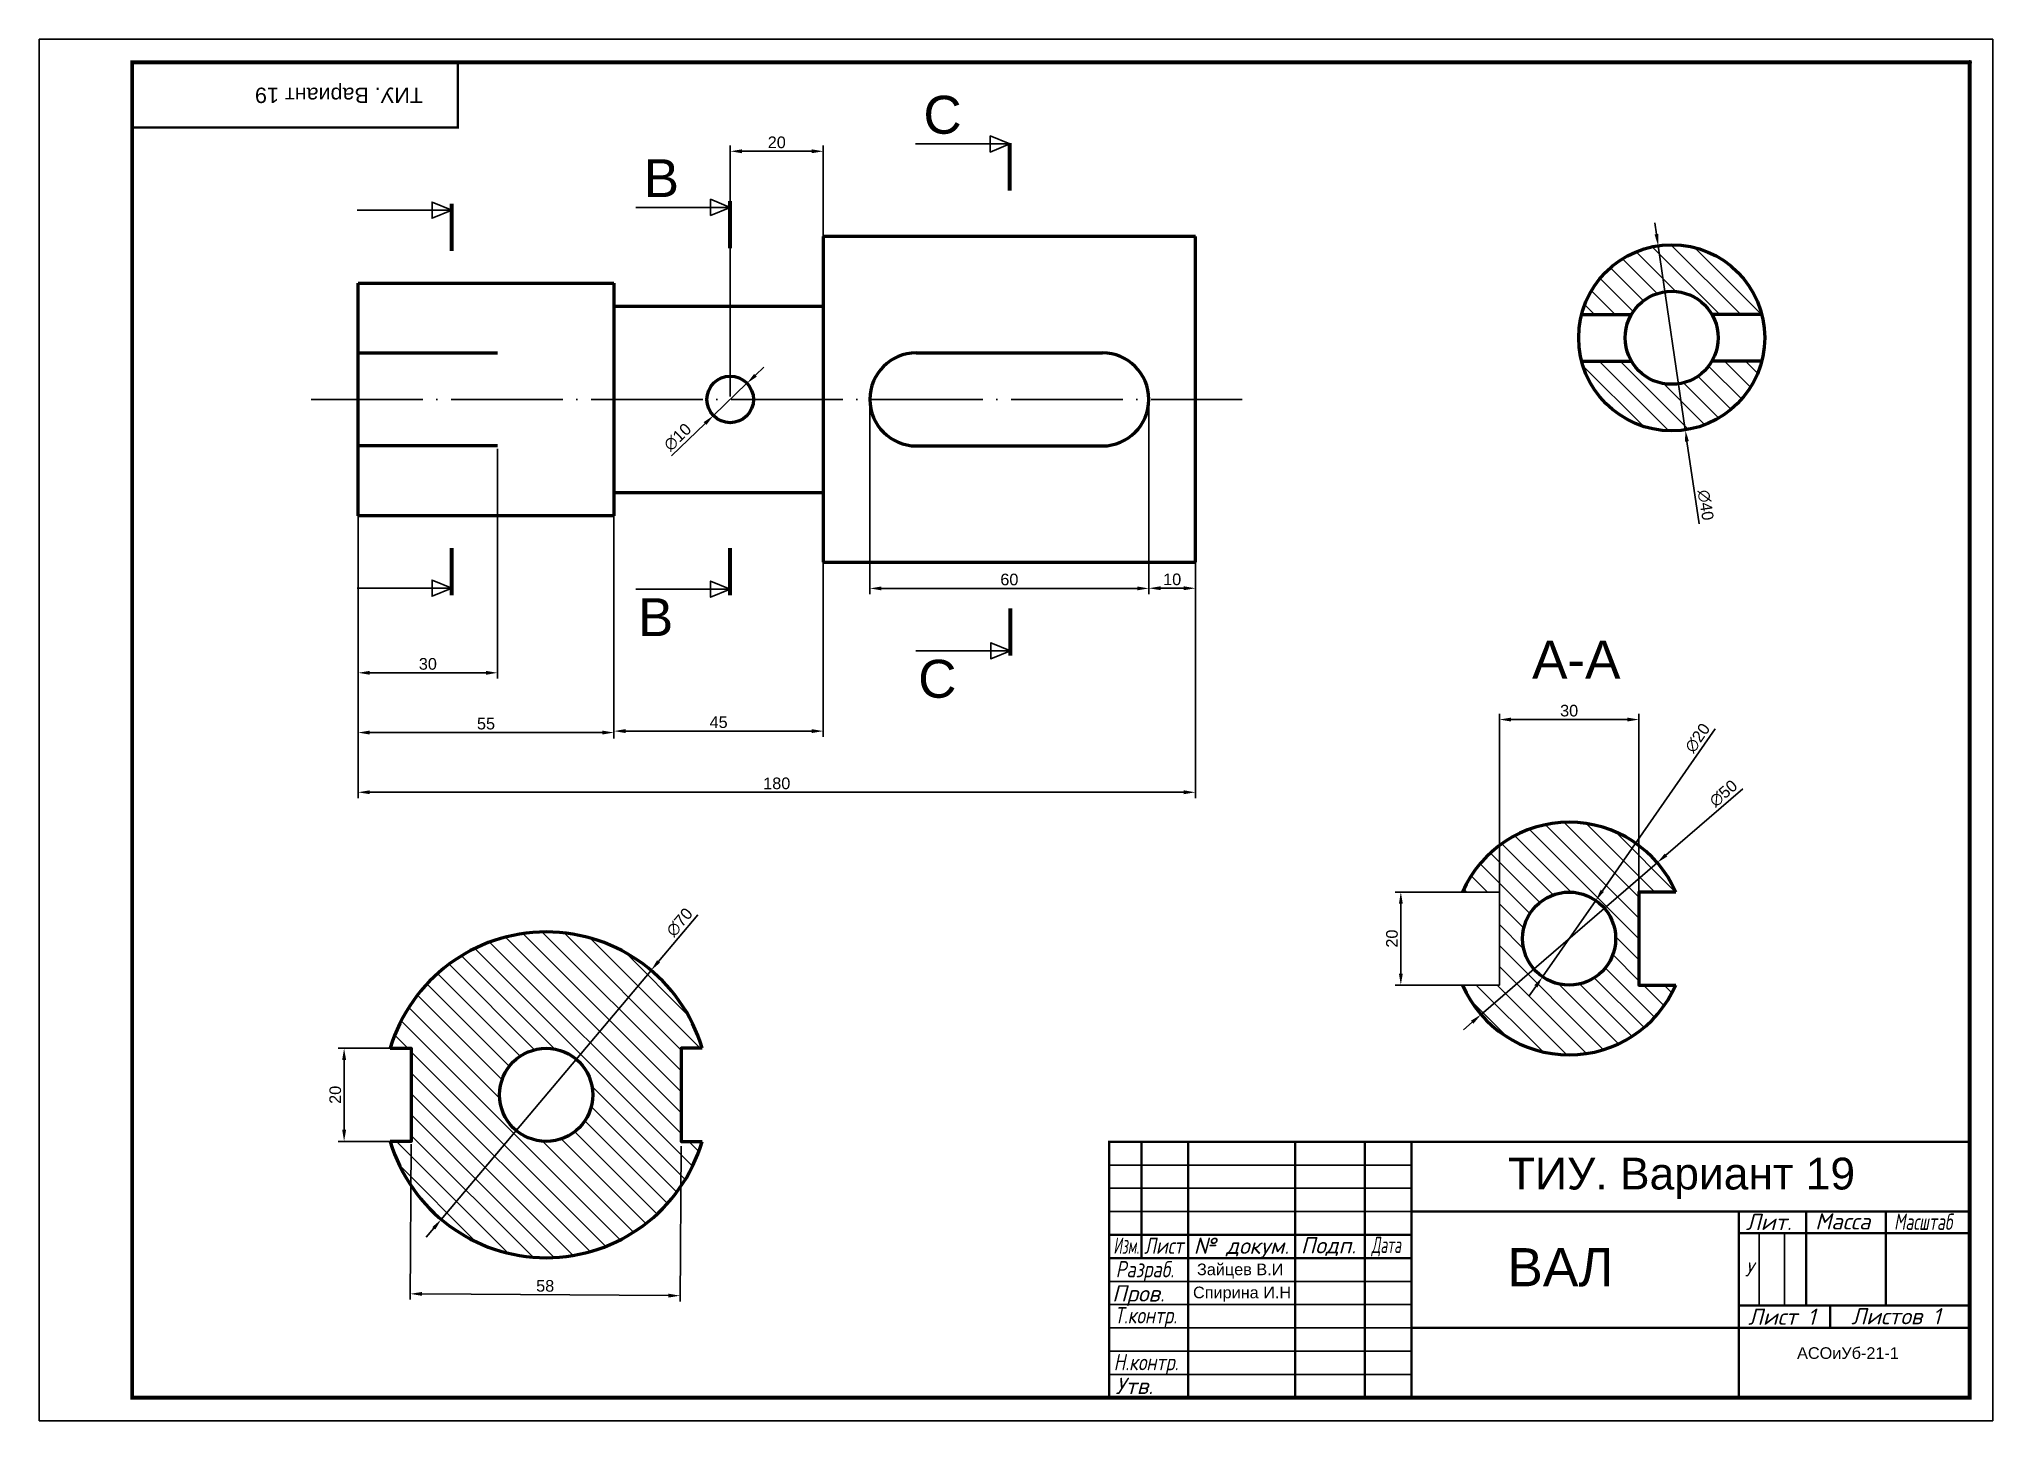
# Model space of a CAD drawing. Header units: millimetres. Extents: x 2223 to 2643, y 1792 to 2089.
import ezdxf

# ---------------------------------------------------------------- set-up
doc = ezdxf.new("R2010")
doc.units = ezdxf.units.MM
doc.linetypes.add('ACAD_ISO04W100', pattern=[30, 24, -3, 0, -3])
doc.layers.add('Размеры', color=7, linetype='Continuous')
doc.layers.add('Сечения_штриховка', color=255, linetype='Continuous')
doc.styles.get("Standard").update_dxf_attribs({"font": 'arial.ttf'})
doc.dimstyles.new('ISO-25', dxfattribs={"dimtxt": 2.5, "dimasz": 2.5, "dimexe": 1.25, "dimexo": 0.625, "dimtad": 1, "dimtxsty": 'Standard', "dimcen": 2.5, "dimadec": 0, "dimazin": 0, "dimtfac": 1, "dimtmove": 0, "dimatfit": 3, "dimfxl": 1, "dimarcsym": 0})

# ---------------------------------------------------------------- blocks, each defined once
blk = doc.blocks.new('*D1')
at = {"layer": 'Defpoints', "color": 0, "transparency": 16777216}
for p in [(2536.94, 1905.5), (2515.76, 1885.5), (2536.94, 1885.5)]:
    blk.add_point(p, dxfattribs=at)
at = {"layer": 'Размеры', "color": 0, "lineweight": -2, "transparency": 16777216}
for p, q in [((2536.31, 1905.5), (2514.51, 1905.5)), ((2515.76, 1903), (2515.76, 1888)), ((2536.31, 1885.5), (2514.51, 1885.5))]:
    blk.add_line(p, q, dxfattribs=at)
at = {"layer": 'Размеры', "color": 0, "transparency": 16777216}
for points in [[(2515.35, 1903), (2516.18, 1903), (2515.76, 1905.5)], [(2515.35, 1888), (2516.18, 1888), (2515.76, 1885.5)]]:
    blk.add_solid(points, dxfattribs=at)
at = {"layer": 'Размеры', "color": 0, "lineweight": 50, "transparency": 16777216, "insert": (2513.86, 1895.5), "char_height": 2.5, "attachment_point": 5, "rotation": 90}
blk.add_mtext('20', dxfattribs=at)
blk = doc.blocks.new('*D4')
at = {"layer": 'Defpoints', "color": 0, "transparency": 16777216}
for p in [(2303.04, 1871.92), (2288.61, 1851.92), (2303.04, 1851.92)]:
    blk.add_point(p, dxfattribs=at)
at = {"layer": 'Размеры', "color": 0, "lineweight": -2, "transparency": 16777216}
for p, q in [((2302.42, 1871.92), (2287.36, 1871.92)), ((2288.61, 1869.42), (2288.61, 1854.42)), ((2302.42, 1851.92), (2287.36, 1851.92))]:
    blk.add_line(p, q, dxfattribs=at)
at = {"layer": 'Размеры', "color": 0, "transparency": 16777216}
for points in [[(2288.19, 1869.42), (2289.03, 1869.42), (2288.61, 1871.92)], [(2288.19, 1854.42), (2289.03, 1854.42), (2288.61, 1851.92)]]:
    blk.add_solid(points, dxfattribs=at)
at = {"layer": 'Размеры', "color": 0, "transparency": 16777216, "insert": (2286.71, 1861.92), "char_height": 2.5, "attachment_point": 5, "rotation": 90}
blk.add_mtext('20', dxfattribs=at)
blk = doc.blocks.new('*D5')
at = {"layer": 'Defpoints', "color": 0, "transparency": 16777216}
for p in [(2401.61, 2011.39), (2461.61, 2011.39), (2461.61, 1970.77)]:
    blk.add_point(p, dxfattribs=at)
at = {"layer": 'Размеры', "color": 0, "lineweight": -2, "transparency": 16777216}
for p, q in [((2401.61, 2010.76), (2401.61, 1969.52)), ((2461.61, 2010.76), (2461.61, 1969.52)), ((2404.11, 1970.77), (2459.11, 1970.77))]:
    blk.add_line(p, q, dxfattribs=at)
at = {"layer": 'Размеры', "color": 0, "transparency": 16777216}
for points in [[(2404.11, 1971.18), (2404.11, 1970.35), (2401.61, 1970.77)], [(2459.11, 1971.18), (2459.11, 1970.35), (2461.61, 1970.77)]]:
    blk.add_solid(points, dxfattribs=at)
at = {"layer": 'Размеры', "color": 0, "transparency": 16777216, "insert": (2431.61, 1972.67), "char_height": 2.5, "attachment_point": 5}
blk.add_mtext('60', dxfattribs=at)
blk = doc.blocks.new('*D7')
at = {"layer": 'Defpoints', "color": 0, "transparency": 16777216}
for p in [(2346.61, 1991.39), (2391.61, 1991.39), (2391.61, 1940.1)]:
    blk.add_point(p, dxfattribs=at)
at = {"layer": 'Размеры', "color": 0, "lineweight": -2, "transparency": 16777216}
for p, q in [((2346.61, 1990.76), (2346.61, 1938.85)), ((2391.61, 1990.76), (2391.61, 1938.85)), ((2349.11, 1940.1), (2389.11, 1940.1))]:
    blk.add_line(p, q, dxfattribs=at)
at = {"layer": 'Размеры', "color": 0, "transparency": 16777216}
for points in [[(2349.11, 1940.52), (2349.11, 1939.68), (2346.61, 1940.1)], [(2389.11, 1940.52), (2389.11, 1939.68), (2391.61, 1940.1)]]:
    blk.add_solid(points, dxfattribs=at)
at = {"layer": 'Размеры', "color": 0, "transparency": 16777216, "insert": (2369.11, 1942), "char_height": 2.5, "attachment_point": 5}
blk.add_mtext('45', dxfattribs=at)
blk = doc.blocks.new('*D8')
at = {"layer": 'Defpoints', "color": 0, "transparency": 16777216}
for p in [(2291.61, 1986.39), (2346.61, 1986.39), (2291.61, 1939.79)]:
    blk.add_point(p, dxfattribs=at)
at = {"layer": 'Размеры', "color": 0, "lineweight": -2, "transparency": 16777216}
for p, q in [((2291.61, 1985.76), (2291.61, 1938.54)), ((2346.61, 1985.76), (2346.61, 1938.54)), ((2344.11, 1939.79), (2294.11, 1939.79))]:
    blk.add_line(p, q, dxfattribs=at)
at = {"layer": 'Размеры', "color": 0, "transparency": 16777216}
for points in [[(2294.11, 1940.21), (2294.11, 1939.37), (2291.61, 1939.79)], [(2344.11, 1940.21), (2344.11, 1939.37), (2346.61, 1939.79)]]:
    blk.add_solid(points, dxfattribs=at)
at = {"layer": 'Размеры', "color": 0, "transparency": 16777216, "insert": (2319.11, 1941.69), "char_height": 2.5, "attachment_point": 5}
blk.add_mtext('55', dxfattribs=at)
blk = doc.blocks.new('*D9')
at = {"layer": 'Defpoints', "color": 0, "transparency": 16777216}
for p in [(2375.21, 2014.85), (2368, 2007.93)]:
    blk.add_point(p, dxfattribs=at)
at = {"layer": 'Размеры', "color": 0, "lineweight": -2, "transparency": 16777216}
for p, q in [((2377.02, 2016.58), (2378.82, 2018.31)), ((2375.21, 2014.85), (2368, 2007.93)), ((2358.95, 1999.24), (2366.19, 2006.2))]:
    blk.add_line(p, q, dxfattribs=at)
at = {"layer": 'Размеры', "color": 0, "transparency": 16777216}
for points in [[(2376.73, 2016.88), (2377.31, 2016.28), (2375.21, 2014.85)], [(2365.9, 2006.5), (2366.48, 2005.9), (2368, 2007.93)]]:
    blk.add_solid(points, dxfattribs=at)
at = {"layer": 'Размеры', "color": 0, "transparency": 16777216, "insert": (2360.3, 2003.28), "char_height": 2.5, "attachment_point": 5, "rotation": 43.8136}
blk.add_mtext('∅10', dxfattribs=at)
blk = doc.blocks.new('*D11')
at = {"layer": 'Defpoints', "color": 0, "transparency": 16777216}
for p in [(2291.61, 2001.39), (2321.61, 2001.39), (2321.61, 1952.63)]:
    blk.add_point(p, dxfattribs=at)
at = {"layer": 'Размеры', "color": 0, "lineweight": -2, "transparency": 16777216}
for p, q in [((2291.61, 2000.76), (2291.61, 1951.38)), ((2321.61, 2000.76), (2321.61, 1951.38)), ((2294.11, 1952.63), (2319.11, 1952.63))]:
    blk.add_line(p, q, dxfattribs=at)
at = {"layer": 'Размеры', "color": 0, "transparency": 16777216}
for points in [[(2294.11, 1953.04), (2294.11, 1952.21), (2291.61, 1952.63)], [(2319.11, 1953.04), (2319.11, 1952.21), (2321.61, 1952.63)]]:
    blk.add_solid(points, dxfattribs=at)
at = {"layer": 'Размеры', "color": 0, "transparency": 16777216, "insert": (2306.61, 1954.53), "char_height": 2.5, "attachment_point": 5}
blk.add_mtext('30', dxfattribs=at)
blk = doc.blocks.new('*D14')
at = {"layer": 'Defpoints', "color": 0, "transparency": 16777216}
for p in [(2571.07, 2044.42), (2576.91, 2004.85)]:
    blk.add_point(p, dxfattribs=at)
at = {"layer": 'Размеры', "color": 0, "lineweight": -2, "transparency": 16777216}
for p, q in [((2570.71, 2046.89), (2570.34, 2049.36)), ((2571.07, 2044.42), (2576.91, 2004.85)), ((2579.88, 1984.65), (2577.27, 2002.37))]:
    blk.add_line(p, q, dxfattribs=at)
at = {"layer": 'Размеры', "color": 0, "transparency": 16777216}
for points in [[(2571.12, 2046.95), (2570.3, 2046.83), (2571.07, 2044.42)], [(2577.68, 2002.43), (2576.86, 2002.31), (2576.91, 2004.85)]]:
    blk.add_solid(points, dxfattribs=at)
at = {"layer": 'Размеры', "color": 0, "transparency": 16777216, "insert": (2581.28, 1988.67), "char_height": 2.5, "attachment_point": 5, "rotation": 278.3875}
blk.add_mtext('∅40', dxfattribs=at)
blk = doc.blocks.new('*D15')
at = {"layer": 'Defpoints', "color": 0, "transparency": 16777216}
for p in [(2536.94, 1942.58), (2536.94, 1895.5), (2566.94, 1895.5)]:
    blk.add_point(p, dxfattribs=at)
at = {"layer": 'Размеры', "color": 0, "lineweight": -2, "transparency": 16777216}
for p, q in [((2536.94, 1896.12), (2536.94, 1943.83)), ((2564.44, 1942.58), (2539.44, 1942.58)), ((2566.94, 1896.12), (2566.94, 1943.83))]:
    blk.add_line(p, q, dxfattribs=at)
at = {"layer": 'Размеры', "color": 0, "transparency": 16777216}
for points in [[(2539.44, 1943), (2539.44, 1942.16), (2536.94, 1942.58)], [(2564.44, 1943), (2564.44, 1942.16), (2566.94, 1942.58)]]:
    blk.add_solid(points, dxfattribs=at)
at = {"layer": 'Размеры', "color": 0, "transparency": 16777216, "insert": (2551.94, 1944.48), "char_height": 2.5, "attachment_point": 5}
blk.add_mtext('30', dxfattribs=at)
blk = doc.blocks.new('*D17')
at = {"layer": 'Defpoints', "color": 0, "transparency": 16777216}
for p in [(2557.65, 1903.71), (2546.22, 1887.29)]:
    blk.add_point(p, dxfattribs=at)
at = {"layer": 'Размеры', "color": 0, "lineweight": -2, "transparency": 16777216}
for p, q in [((2583.33, 1940.59), (2559.08, 1905.76)), ((2546.22, 1887.29), (2557.65, 1903.71)), ((2544.79, 1885.24), (2543.37, 1883.19))]:
    blk.add_line(p, q, dxfattribs=at)
at = {"layer": 'Размеры', "color": 0, "transparency": 16777216}
for points in [[(2558.74, 1906), (2559.42, 1905.52), (2557.65, 1903.71)], [(2544.45, 1885.48), (2545.14, 1885), (2546.22, 1887.29)]]:
    blk.add_solid(points, dxfattribs=at)
at = {"layer": 'Размеры', "color": 0, "transparency": 16777216, "insert": (2579.55, 1938.62), "char_height": 2.5, "attachment_point": 5, "rotation": 55.1561}
blk.add_mtext('∅20', dxfattribs=at)
blk = doc.blocks.new('*D18')
at = {"layer": 'Defpoints', "color": 0, "transparency": 16777216}
for p in [(2570.87, 1911.82), (2533, 1879.18)]:
    blk.add_point(p, dxfattribs=at)
at = {"layer": 'Размеры', "color": 0, "lineweight": -2, "transparency": 16777216}
for p, q in [((2589.26, 1927.67), (2572.76, 1913.46)), ((2533, 1879.18), (2570.87, 1911.82)), ((2531.11, 1877.54), (2529.21, 1875.91))]:
    blk.add_line(p, q, dxfattribs=at)
at = {"layer": 'Размеры', "color": 0, "transparency": 16777216}
for points in [[(2572.49, 1913.77), (2573.04, 1913.14), (2570.87, 1911.82)], [(2530.84, 1877.86), (2531.38, 1877.23), (2533, 1879.18)]]:
    blk.add_solid(points, dxfattribs=at)
at = {"layer": 'Размеры', "color": 0, "transparency": 16777216, "insert": (2585.11, 1926.7), "char_height": 2.5, "attachment_point": 5, "rotation": 40.7642}
blk.add_mtext('∅50', dxfattribs=at)
blk = doc.blocks.new('*D20')
at = {"layer": 'Defpoints', "color": 0, "transparency": 16777216}
for p in [(2354.6, 1888.68), (2309.49, 1835.15)]:
    blk.add_point(p, dxfattribs=at)
at = {"layer": 'Размеры', "color": 0, "lineweight": -2, "transparency": 16777216}
for p, q in [((2364.66, 1900.63), (2356.21, 1890.6)), ((2309.49, 1835.15), (2354.6, 1888.68)), ((2307.88, 1833.24), (2306.27, 1831.33))]:
    blk.add_line(p, q, dxfattribs=at)
at = {"layer": 'Размеры', "color": 0, "transparency": 16777216}
for points in [[(2355.89, 1890.86), (2356.53, 1890.33), (2354.6, 1888.68)], [(2307.56, 1833.51), (2308.2, 1832.97), (2309.49, 1835.15)]]:
    blk.add_solid(points, dxfattribs=at)
at = {"layer": 'Размеры', "color": 0, "transparency": 16777216, "insert": (2360.72, 1899.01), "char_height": 2.5, "attachment_point": 5, "rotation": 49.8818}
blk.add_mtext('∅70', dxfattribs=at)
blk = doc.blocks.new('*D21')
at = {"layer": 'Defpoints', "color": 0, "transparency": 16777216}
for p in [(2303.04, 1851.92), (2361.04, 1851.52), (2360.82, 1818.75)]:
    blk.add_point(p, dxfattribs=at)
at = {"layer": 'Размеры', "color": 0, "lineweight": -2, "transparency": 16777216}
for p, q in [((2303.04, 1851.29), (2302.81, 1817.9)), ((2361.04, 1850.9), (2360.81, 1817.5)), ((2305.32, 1819.13), (2358.32, 1818.77))]:
    blk.add_line(p, q, dxfattribs=at)
at = {"layer": 'Размеры', "color": 0, "transparency": 16777216}
for points in [[(2305.32, 1819.55), (2305.32, 1818.72), (2302.82, 1819.15)], [(2358.32, 1819.19), (2358.32, 1818.35), (2360.82, 1818.75)]]:
    blk.add_solid(points, dxfattribs=at)
at = {"layer": 'Размеры', "color": 0, "transparency": 16777216, "insert": (2331.83, 1820.85), "char_height": 2.5, "attachment_point": 5, "rotation": 359.6074}
blk.add_mtext('58', dxfattribs=at)
blk = doc.blocks.new('*D22')
at = {"layer": 'Defpoints', "color": 0, "transparency": 16777216}
for p in [(2291.61, 2011.39), (2471.61, 2011.39), (2471.61, 1926.95)]:
    blk.add_point(p, dxfattribs=at)
at = {"layer": 'Размеры', "color": 0, "lineweight": -2, "transparency": 16777216}
for p, q in [((2291.61, 2010.76), (2291.61, 1925.7)), ((2471.61, 2010.76), (2471.61, 1925.7)), ((2294.11, 1926.95), (2469.11, 1926.95))]:
    blk.add_line(p, q, dxfattribs=at)
at = {"layer": 'Размеры', "color": 0, "transparency": 16777216}
for points in [[(2294.11, 1927.37), (2294.11, 1926.54), (2291.61, 1926.95)], [(2469.11, 1927.37), (2469.11, 1926.54), (2471.61, 1926.95)]]:
    blk.add_solid(points, dxfattribs=at)
at = {"layer": 'Размеры', "color": 0, "transparency": 16777216, "insert": (2381.61, 1928.85), "char_height": 2.5, "attachment_point": 5}
blk.add_mtext('180', dxfattribs=at)
blk = doc.blocks.new('*D23')
at = {"layer": 'Defpoints', "color": 0, "transparency": 16777216}
for p in [(2391.61, 2064.72), (2371.61, 2011.39), (2391.61, 2011.39)]:
    blk.add_point(p, dxfattribs=at)
at = {"layer": 'Размеры', "color": 0, "lineweight": -2, "transparency": 16777216}
for p, q in [((2371.61, 2012.01), (2371.61, 2065.97)), ((2374.11, 2064.72), (2389.11, 2064.72)), ((2391.61, 2012.01), (2391.61, 2065.97))]:
    blk.add_line(p, q, dxfattribs=at)
at = {"layer": 'Размеры', "color": 0, "transparency": 16777216}
for points in [[(2374.11, 2065.14), (2374.11, 2064.31), (2371.61, 2064.72)], [(2389.11, 2065.14), (2389.11, 2064.31), (2391.61, 2064.72)]]:
    blk.add_solid(points, dxfattribs=at)
at = {"layer": 'Размеры', "color": 0, "transparency": 16777216, "insert": (2381.61, 2066.63), "char_height": 2.5, "attachment_point": 5}
blk.add_mtext('20', dxfattribs=at)
blk = doc.blocks.new('*D24')
at = {"layer": 'Defpoints', "color": 0, "transparency": 16777216}
for p in [(2461.61, 2011.39), (2471.61, 2011.39), (2471.61, 1970.8)]:
    blk.add_point(p, dxfattribs=at)
at = {"layer": 'Размеры', "color": 0, "lineweight": -2, "transparency": 16777216}
for p, q in [((2461.61, 2010.76), (2461.61, 1969.55)), ((2471.61, 2010.76), (2471.61, 1969.55)), ((2464.11, 1970.8), (2469.11, 1970.8))]:
    blk.add_line(p, q, dxfattribs=at)
at = {"layer": 'Размеры', "color": 0, "transparency": 16777216}
for points in [[(2464.11, 1971.22), (2464.11, 1970.39), (2461.61, 1970.8)], [(2469.11, 1971.22), (2469.11, 1970.39), (2471.61, 1970.8)]]:
    blk.add_solid(points, dxfattribs=at)
at = {"layer": 'Размеры', "color": 0, "transparency": 16777216, "insert": (2466.61, 1972.7), "char_height": 2.5, "attachment_point": 5}
blk.add_mtext('10', dxfattribs=at)

msp = doc.modelspace()

# ---------------------------------------------------------------- hatches: boundary and pattern name
at = {"layer": 'Сечения_штриховка'}
h = msp.add_hatch(dxfattribs=at)
h.set_pattern_fill('ANSI31', color=256, angle=-90)
h.set_pattern_definition([(315, (898.5297, 4599.973), (2.245064, 2.245064), [])])
h.paths.add_polyline_path([(2593.355, 2019.632), (2582.65, 2019.632, -0.5773503), (2565.33, 2019.632), (2554.625, 2019.632, 0.7745967)])
h.paths.add_polyline_path([(2582.65, 2029.632), (2593.361, 2029.608, 0.7750809), (2554.625, 2029.632), (2565.33, 2029.632, -0.5773503)])
h = msp.add_hatch(dxfattribs=at)
h.set_pattern_fill('ANSI31', color=256, angle=-90)
h.set_pattern_definition([(315, (984.5672, 4452.1596), (2.245064, 2.245064), [])])
h.paths.add_polyline_path([(2574.849, 1885.5), (2566.936, 1885.5), (2566.936, 1905.5), (2574.849, 1905.5, 0.6546537), (2529.023, 1905.5), (2536.936, 1905.5), (2536.936, 1885.5), (2529.023, 1885.5, 0.6546537)])
h.paths.add_polyline_path([(2541.936, 1895.5, -1), (2561.936, 1895.5, -1)], flags=16)
h = msp.add_hatch(dxfattribs=at)
h.set_pattern_fill('ANSI31', color=256, angle=-90)
h.set_pattern_definition([(315, (818.7034, 4195.1632), (2.245064, 2.245064), [])])
h.paths.add_polyline_path([(2365.586, 1851.92), (2361.045, 1851.92), (2361.045, 1871.92), (2365.586, 1871.92, 0.745356), (2298.504, 1871.92), (2303.045, 1871.92), (2303.045, 1851.92), (2298.504, 1851.92, 0.745356)])
h.paths.add_polyline_path([(2322.045, 1861.92, -1), (2342.045, 1861.92, -1)], flags=16)

# ---------------------------------------------------------------- linework, layer by layer
for p, q in [((2223.037, 1791.836), (2223.037, 2088.836)), ((2223.037, 2088.836), (2643.037, 2088.836)), ((2643.037, 2088.836), (2643.037, 1791.836)), ((2411.409, 2066.289), (2431.725, 2066.289)), ((2291.414, 2052.065), (2311.73, 2052.065)), ((2351.289, 2052.669), (2371.605, 2052.669)), ((2391.605, 1991.389), (2391.605, 2031.389)), ((2291.414, 1970.83), (2311.73, 1970.83)), ((2351.289, 1970.602), (2371.605, 1970.602)), ((2411.529, 1957.356), (2431.845, 1957.356)), ((2518.037, 1841.836), (2518.037, 1851.836)), ((2453.037, 1846.836), (2518.037, 1846.836)), ((2453.037, 1841.836), (2518.037, 1841.836)), ((2453.037, 1836.836), (2518.037, 1836.836)), ((2602.902, 1836.836), (2588.435, 1836.836)), ((2592.789, 1832.157), (2592.789, 1816.638)), ((2598.258, 1832.157), (2598.258, 1816.638)), ((2453.037, 1821.836), (2518.037, 1821.836)), ((2453.037, 1816.836), (2518.037, 1816.836)), ((2453.037, 1811.836), (2518.037, 1811.836)), ((2453.037, 1806.836), (2518.037, 1806.836)), ((2453.037, 1801.836), (2453.037, 1801.836)), ((2453.037, 1801.836), (2453.037, 1796.836)), ((2453.037, 1801.836), (2518.037, 1801.836)), ((2643.037, 1791.836), (2223.037, 1791.836))]:
    msp.add_line(p, q)
at = {"lineweight": 60}
for p, q in [((2431.725, 2056.324), (2431.725, 2066.453)), ((2371.605, 2043.89), (2371.605, 2054.019)), ((2311.73, 2043.324), (2311.73, 2053.453)), ((2311.73, 1969.324), (2311.73, 1979.453)), ((2371.605, 1969.324), (2371.605, 1979.453)), ((2431.845, 1956.324), (2431.845, 1966.453))]:
    msp.add_line(p, q, dxfattribs=at)
at = {"lineweight": 50}
for p, q in [((2391.605, 2046.389), (2391.605, 1976.389)), ((2471.605, 2046.389), (2391.605, 2046.389)), ((2471.605, 1976.389), (2471.605, 2046.389)), ((2291.605, 1986.389), (2291.605, 2036.389)), ((2291.605, 2036.389), (2346.605, 2036.389)), ((2346.605, 2036.389), (2346.605, 1986.389)), ((2391.605, 2031.389), (2346.605, 2031.389)), ((2291.605, 2021.389), (2321.605, 2021.389)), ((2411.605, 2021.389), (2451.605, 2021.389)), ((2321.605, 2001.389), (2291.605, 2001.389)), ((2411.605, 2001.389), (2451.605, 2001.389)), ((2346.605, 1991.389), (2391.605, 1991.389)), ((2346.605, 1986.389), (2291.605, 1986.389)), ((2391.605, 1976.389), (2471.605, 1976.389))]:
    msp.add_line(p, q, dxfattribs=at)
at = {"linetype": 'ACAD_ISO04W100'}
msp.add_line((2281.521, 2011.389), (2481.689, 2011.389), dxfattribs=at)
at = {"const_width": 0.8}
msp.add_lwpolyline([(2243.037, 1796.836), (2243.037, 2083.836), (2638.037, 2083.836), (2638.037, 1796.836)], close=True, dxfattribs=at)
at = {"const_width": 0.5}
for points in [[(2243.037, 2069.836), (2313.037, 2069.836), (2313.037, 2083.836)], [(2518.037, 1851.836), (2518.037, 1796.836)], [(2602.902, 1816.638), (2638.037, 1816.638)], [(2518.037, 1811.836), (2638.037, 1811.836)]]:
    msp.add_lwpolyline(points, dxfattribs=at)
msp.add_lwpolyline([(2637.787, 2083.836, 1), (2638.287, 2083.836, 1)], format="xyb", close=True, dxfattribs=at)
msp.add_lwpolyline([(2637.787, 2083.836, 1), (2638.287, 2083.836, 1)], format="xyb", close=True, dxfattribs=at)
for points in [[(2431.725, 2066.289), (2427.519, 2068.031), (2427.519, 2064.546)], [(2311.73, 2052.065), (2307.524, 2053.808), (2307.524, 2050.323)], [(2371.605, 2052.669), (2367.399, 2054.411), (2367.399, 2050.927)], [(2311.73, 1970.83), (2307.524, 1972.572), (2307.524, 1969.088)], [(2371.605, 1970.602), (2367.399, 1972.344), (2367.399, 1968.86)], [(2431.845, 1957.356), (2427.639, 1959.098), (2427.639, 1955.614)]]:
    msp.add_lwpolyline(points, close=True)
at = {"lineweight": 50}
for points in [[(2554.625, 2029.632), (2565.33, 2029.632)], [(2593.361, 2029.608), (2582.65, 2029.632)], [(2554.625, 2019.632), (2565.33, 2019.632)], [(2593.355, 2019.632), (2582.65, 2019.632)], [(2574.849, 1905.5), (2566.936, 1905.5), (2566.936, 1885.5), (2574.849, 1885.5)], [(2298.504, 1871.92), (2303.045, 1871.92), (2303.045, 1851.92), (2298.504, 1851.92)], [(2365.586, 1871.92), (2361.045, 1871.92), (2361.045, 1851.92), (2365.586, 1851.92)]]:
    msp.add_lwpolyline(points, dxfattribs=at)
msp.add_lwpolyline([(2529.023, 1905.5), (2536.936, 1905.5), (2536.936, 1885.5), (2529.023, 1885.5)])
at = {"lineweight": 100, "const_width": 0.5}
for points in [[(2638.037, 1851.836), (2453.037, 1851.836), (2453.037, 1796.836)], [(2460.037, 1851.836), (2460.037, 1826.836)], [(2470.037, 1851.836), (2470.037, 1796.836)], [(2493.037, 1851.836), (2493.037, 1796.836)], [(2508.037, 1851.836), (2508.037, 1796.836)], [(2518.037, 1836.836), (2638.037, 1836.836)], [(2588.435, 1836.836), (2588.435, 1796.836)], [(2602.902, 1816.638), (2602.902, 1836.836)], [(2620.037, 1836.836), (2620.014, 1816.638)], [(2453.037, 1831.836), (2518.037, 1831.836)], [(2588.435, 1832.157), (2638.037, 1832.157)], [(2453.037, 1826.836), (2518.037, 1826.836)], [(2602.902, 1816.638), (2588.435, 1816.638)], [(2608.037, 1816.638), (2608.037, 1811.836)]]:
    msp.add_lwpolyline(points, dxfattribs=at)
at = {"lineweight": 50}
for centre, radius in [((2573.99, 2024.632), 20), ((2573.99, 2024.632), 10), ((2371.605, 2011.389), 5), ((2551.936, 1895.5), 10), ((2332.045, 1861.92), 10)]:
    msp.add_circle(centre, radius, dxfattribs=at)
msp.add_circle((2551.936, 1895.5), 10)
for centre, radius, start, end in [((2411.605, 2011.389), 10, 90, 270), ((2451.605, 2011.389), 10, 270, 90), ((2551.936, 1895.5), 25, 23.57818, 156.42182), ((2551.936, 1895.5), 25, 23.57818, 156.42182), ((2332.045, 1861.92), 35, 16.60155, 163.39845), ((2551.936, 1895.5), 25, 203.57818, 336.42182), ((2551.936, 1895.5), 25, 203.57818, 336.42182), ((2332.045, 1861.92), 35, 196.60155, 343.39845)]:
    msp.add_arc(centre, radius, start, end, dxfattribs=at)

# ---------------------------------------------------------------- texts
at = {"attachment_point": 1}
for s, insert, char_height in [('С', (2413.134, 2076.644, 178.742), 8.153), ('В', (2353.014, 2063.024, 178.742), 8.153), ('В', (2351.769, 1968.668, 178.742), 8.153), ('А-А', (2543.981, 1959.558), 8.1534), ('С', (2412.009, 1955.422, 178.742), 8.153)]:
    msp.add_mtext_dynamic_manual_height_columns(s, width=17.61541, gutter_width=40.767, heights=[13.064], dxfattribs=dict(at, insert=insert, char_height=char_height))
at = {"char_height": 3.5}
for s, insert, width, attachment_point in [('{\\fISOCPEUR|b0|i1|c204|p34;Лит.}', (2589.938, 1836.359), 14.46626, 1), ('{\\fISOCPEUR|b0|i1|c204|p34;Масса}', (2604.817, 1836.485), 17.12983, 1), ('{\\fISOCPEUR|b0|i1|c204|p34;\\W0.7;Масштаб}', (2621.783, 1836.4), 18, 1), ('\\W0.6;{\\fISOCPEUR|b0|i1|c204|p34;Изм.}', (2453.967, 1831.25), 7, 1), ('{\\fISOCPEUR|b0|i1|c204|p34;\\W0.8;Лист}', (2460.572, 1831.247), 10, 1), ('{\\fISOCPEUR|b0|i1|c204|p34;№ докум.}', (2471.227, 1831.237), 23, 1), ('{\\fISOCPEUR|b0|i1|c204|p34;Подп.}', (2500.189, 1829.305), 15, 5), ('{\\fISOCPEUR|b0|i1|c204|p34;\\W0.6;Дата}', (2509.466, 1831.426), 10, 1), ('\\W0.8;{\\fISOCPEUR|b0|i1|c204|p34;Разраб.}', (2454.46, 1826.189), 17, 1), ('{\\fISOCPEUR|b0|i1|c204|p34;Пров.}', (2453.705, 1820.985), 17, 1), ('\\W0.8;{\\fISOCPEUR|b0|i1|c204|p34;Т.контр.}', (2460.92, 1814.061), 17, 5), ('{\\fISOCPEUR|b0|i1|c204|p34;Лист 1}', (2590.403, 1815.984), 19.6013, 1), ('{\\fISOCPEUR|b0|i1|c204|p34;Листов 1}', (2612.603, 1816.093), 30, 1), ('\\W0.8;{\\fISOCPEUR|b0|i1|c204|p34;Н.контр.}', (2454.033, 1806.221), 17, 1), ('{\\fISOCPEUR|b0|i1|c204|p34;Утв.}', (2454.421, 1801.106), 17, 1)]:
    msp.add_mtext(s, dxfattribs=dict(at, insert=insert, width=width, attachment_point=attachment_point))
at = {"color": 3, "insert": (2590.612, 1824.398), "char_height": 3, "width": 4.35365, "attachment_point": 5}
msp.add_mtext('{\\fISOCPEUR|b0|i1|c204|p34;\\C256;У}', dxfattribs=at)
at = {"layer": 'Размеры', "insert": (2305.557, 2075.096), "char_height": 3.3073, "attachment_point": 1, "rotation": 180}
msp.add_mtext_dynamic_manual_height_columns('ТИУ. Вариант 19', width=70, gutter_width=12.5, heights=[0], dxfattribs=at)
at = {"layer": 'Размеры', "attachment_point": 1}
for s, width, insert, char_height in [('\\pxi3;ТИУ. Вариант 19', 120, (2518.29, 1848.414), 6.8351), ('\\pxl2,t2;ВАЛ', 70.3987, (2522.222, 1828.978), 8.2092), ('\\pxi5;\\PАСОиУб-21-1', 49.6013, (2588.435, 1811.836), 2.5)]:
    msp.add_mtext_dynamic_manual_height_columns(s, width=width, gutter_width=12.5, heights=[0], dxfattribs=dict(at, insert=insert, char_height=char_height))
at = {"layer": 'Размеры', "char_height": 2.5, "width": 68.32227, "attachment_point": 1}
for s, insert in [('Зайцев В.И', (2471.939, 1825.657)), ('Спирина И.Н', (2471.084, 1820.696))]:
    msp.add_mtext(s, dxfattribs=dict(at, insert=insert))

# ---------------------------------------------------------------- dimensions: what is measured, and where the dimension line sits
at = {"layer": 'Размеры'}
for base, p1, p2, picture, middle in [((2391.605, 2064.724), (2371.605, 2011.389), (2391.605, 2011.389), '*D23', (2381.605, 2066.625)), ((2471.605, 1926.953), (2291.605, 2011.389), (2471.605, 2011.389), '*D22', (2381.605, 1928.854)), ((2461.605, 1970.766), (2401.605, 2011.389), (2461.605, 2011.389), '*D5', (2431.605, 1972.668)), ((2471.605, 1970.803), (2461.605, 2011.389), (2471.605, 2011.389), '*D24', (2466.605, 1972.704)), ((2321.605, 1952.626), (2291.605, 2001.389), (2321.605, 2001.389), '*D11', (2306.605, 1954.528)), ((2391.605, 1940.1), (2346.605, 1991.389), (2391.605, 1991.389), '*D7', (2369.105, 1941.997)), ((2291.605, 1939.789), (2346.605, 1986.389), (2291.605, 1986.389), '*D8', (2319.105, 1941.686)), ((2536.936, 1942.58), (2566.936, 1895.5), (2536.936, 1895.5), '*D15', (2551.936, 1944.482))]:
    dim = msp.add_linear_dim(base=base, p1=p1, p2=p2, dimstyle='ISO-25', dxfattribs=at)
    dim.commit()
    dim.dimension.update_dxf_attribs({"geometry": picture, "text_midpoint": middle})
for p1, p2, picture, middle in [((2571.073, 2044.418), (2576.907, 2004.846), '*D14', (2579.334, 1988.385)), ((2546.223, 1887.293), (2557.65, 1903.707), '*D17', (2581.173, 1937.497)), ((2533.001, 1879.176), (2570.871, 1911.824), '*D18', (2586.401, 1925.212)), ((2309.492, 1835.154), (2354.597, 1888.685), '*D20', (2362.231, 1897.744))]:
    dim = msp.add_diameter_dim_2p(p1=p1, p2=p2, dimstyle='ISO-25', dxfattribs=at)
    dim.commit()
    dim.dimension.update_dxf_attribs({"geometry": picture, "text_midpoint": middle, "dimtype": 163})
dim = msp.add_diameter_dim_2p(p1=(2375.213, 2014.85), p2=(2367.997, 2007.927), dimstyle='ISO-25', dxfattribs=at)
dim.commit()
dim.dimension.update_dxf_attribs({"geometry": '*D9', "text_midpoint": (2360.303, 2003.277)})
at = {"layer": 'Размеры', "lineweight": 50}
dim = msp.add_linear_dim(base=(2515.762, 1885.5), p1=(2536.936, 1905.5), p2=(2536.936, 1885.5), angle=270, dimstyle='ISO-25', dxfattribs=at)
dim.commit()
dim.dimension.update_dxf_attribs({"geometry": '*D1', "text_midpoint": (2513.86, 1895.5)})
at = {"layer": 'Размеры'}
dim = msp.add_linear_dim(base=(2288.611, 1851.92), p1=(2303.045, 1871.92), p2=(2303.045, 1851.92), angle=270, dimstyle='ISO-25', dxfattribs=at)
dim.commit()
dim.dimension.update_dxf_attribs({"geometry": '*D4', "text_midpoint": (2286.709, 1861.92)})
dim = msp.add_aligned_dim(p1=(2303.045, 1851.92), p2=(2361.045, 1851.522), distance=-32.769, dimstyle='ISO-25', dxfattribs=at)
dim.commit()
dim.dimension.update_dxf_attribs({"geometry": '*D21', "text_midpoint": (2331.833, 1820.854)})

doc.saveas('drawing.dxf')
